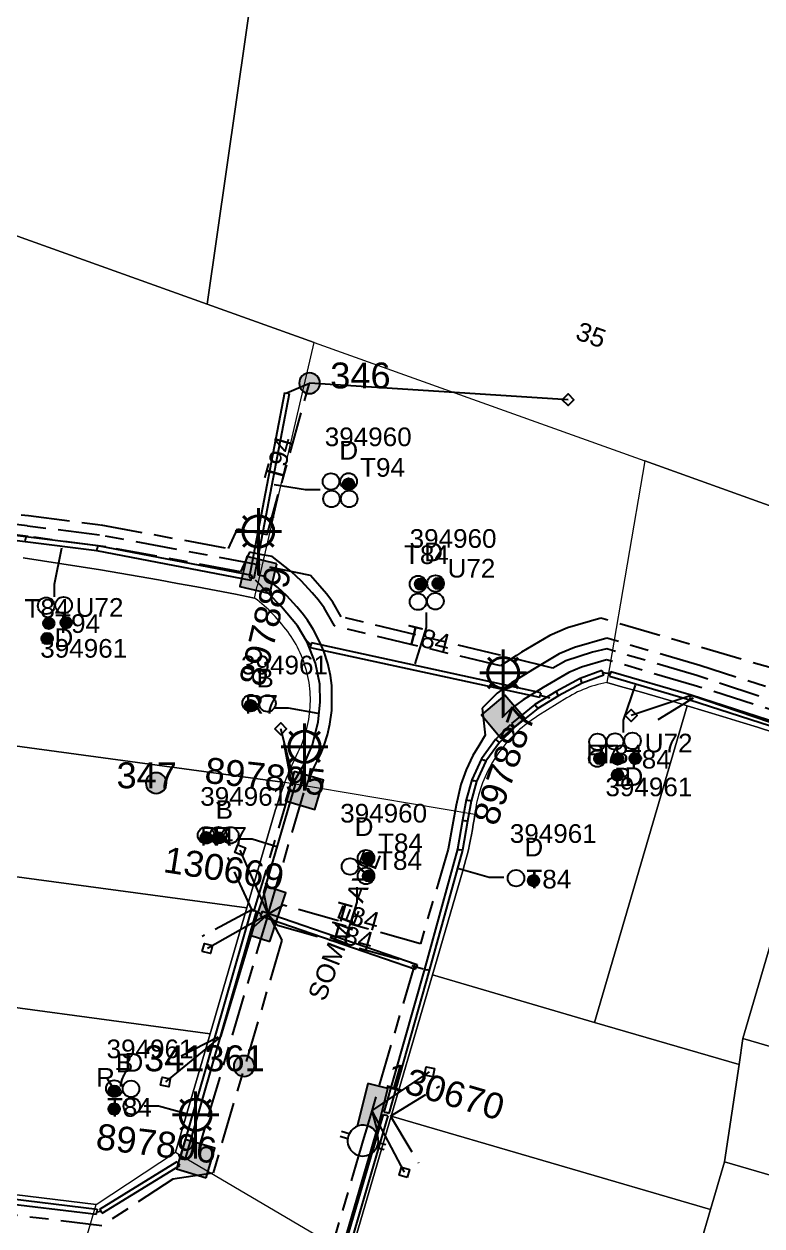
# Model space of a CAD drawing. Header units: metres. Extents: x 302050 to 303650, y 6239465 to 6240758.
# Drawn here: x 302198.3 to 302269.6, y 6240165.9 to 6240281.9 of the extents above; entities that cross this region are included whole.
import ezdxf
from ezdxf.enums import TextEntityAlignment as Align

# ---------------------------------------------------------------- set-up
doc = ezdxf.new("R2010")
doc.units = ezdxf.units.M
doc.linetypes.add('Cable Exist UG', pattern=[8.2, 4, -1.2, 1.8, -1.2])
doc.layers.get('0').update_dxf_attribs({"color": 6})
doc.layers.add('Cadastre Land Parcels_SP_EXT', color=9, linetype='Continuous', lineweight=5)
doc.layers.add('Cadastre Roads_SP_EXT', color=9, linetype='Continuous', lineweight=5)
for name, color, linetype in [('Duct_SP_EXT', 7, 'Continuous'), ('Equip_LV_EXT', 7, 'Continuous'), ('Equip_SP_SL_EXT', 7, 'Continuous'), ('Mains_HV_EXT', 7, 'Continuous'), ('Mains_LV_EXT', 7, 'Continuous'), ('Mains_LV_SL_EXT', 7, 'Continuous'), ('Notes', 7, 'Continuous'), ('Services_SP_EXT', 7, 'Continuous'), ('SupportsOH_SP_TR_HV_LV_SL_EXT', 7, 'Continuous'), ('SupportsUG_SP_LV_EXT', 7, 'Continuous'), ('SupportsUG_SP_LV_SL_EXT', 7, 'Continuous'), ('Trench_SP_EXT', 7, 'Continuous')]:
    doc.layers.add(name, color=color, linetype=linetype)
doc.styles.add('COLUMN_LABEL', font='arial.ttf')
doc.styles.add('iecARIAL', font='arial.ttf', dxfattribs={"height": 2})
doc.styles.add('POLE_LABEL', font='arial.ttf')
doc.styles.get("Standard").update_dxf_attribs({"font": 'arial.ttf'})

# ---------------------------------------------------------------- blocks, each defined once
blk = doc.blocks.new('COLUMN_EXT')
blk.add_hatch(color=256).paths.add_polyline_path([(-1.49, 1.48), (-1.49, -1.49), (1.48, -1.49), (1.48, 1.48)])
blk.add_lwpolyline([(-1.49, -1.49), (1.48, -1.49), (1.48, 1.48), (-1.49, 1.48)], close=True)
for tag, height, style, flags, p in [('ASSET_NUM', 2.5, 'COLUMN_LABEL', 8, (2, 2)), ('STRUCTURE_PLANT_NUMBER', 0.2, 'POLE_LABEL', 9, (1.81, 0.03)), ('STREET_CODE', 0.2, 'COLUMN_LABEL', 9, (1.81, -0.2))]:
    blk.add_attdef(tag, text='', height=height, dxfattribs=dict(style=style, flags=flags)).set_placement(p, align=Align.MIDDLE_LEFT)
at = {"flags": 9}
for tag, p in [('COLUMN_TYPE', (1.81, -0.4)), ('OWNED_BY', (1.81, -0.6)), ('STATE', (1.81, -0.8)), ('USAGE', (1.81, -1)), ('LEGEND', (1.81, -1.2)), ('STREETNAME', (1.81, -1.6)), ('SUBURB', (1.81, -1.8)), ('LOCATION', (1.81, -1.4)), ('NOTES', (1.81, -2))]:
    blk.add_attdef(tag, text='', height=0.2, dxfattribs=at).set_placement(p, align=Align.MIDDLE_LEFT)
at = {"flags": 1}
blk.add_attdef('Z', (1.81, -2.35), '', height=0.2, dxfattribs=at)
blk = doc.blocks.new('PILLAR_EXT')
blk.add_hatch(color=256).paths.add_polyline_path([(-2.475, 0.99), (-2.475, -0.99), (2.475, -0.99), (2.475, 0.99)])
blk.add_lwpolyline([(-2.475, -0.99), (2.475, -0.99), (2.475, 0.99), (-2.475, 0.99)], close=True)
at = {"style": 'iecARIAL', "flags": 8}
blk.add_attdef('ASSET_NUM', (1.5, 3.5), '', height=2.5, dxfattribs=at)
for tag, p, flags in [('OWNED_BY', (0, -0.2), 9), ('STATE', (0, -0.4), 9), ('SUPPORT_TYPE', (0, -0.6), 9), ('USAGE', (0, -0.8), 9), ('LEGEND', (0, -1), 9), ('LOCATION', (0, -1.2), 9), ('STREETNAME', (0, -1.8), 9), ('SUBURB', (0, -2), 1), ('NOTES', (0, -1.4), 9), ('PARENT', (0, -1.6), 9)]:
    blk.add_attdef(tag, p, '', height=0.2, dxfattribs=dict(flags=flags))
blk = doc.blocks.new('DUCT_EXT')
blk.add_circle((0, 0.8), 0.8)
at = {"flags": 1}
blk.add_attdef('Z', (0, 0), '', height=0.2, dxfattribs=at)
at = {"flags": 9}
for tag, p in [('DUCT_CODE', (0, 0)), ('XSECT_TYPE', (0, -0.2)), ('STATE', (0, -0.6)), ('FB_REFERENCE', (0, -0.4)), ('NOTES', (0, -0.8))]:
    blk.add_attdef(tag, text='', height=0.2, dxfattribs=at).set_placement(p, align=Align.MIDDLE_LEFT)
blk = doc.blocks.new('SL_LANTERN_EXT')
at = {"lineweight": 40}
for p, q in [((0, 1.97), (0, 6.47)), ((-1.46, 5.68), (-1.06, 5.28)), ((1.46, 5.68), (1.06, 5.28)), ((-2.25, 4.22), (2.25, 4.22)), ((-1.46, 2.76), (-1.06, 3.16)), ((0, 0), (0, 2.72)), ((1.46, 2.76), (1.06, 3.16))]:
    blk.add_line(p, q, dxfattribs=at)
blk.add_circle((0, 4.22), 1.5, dxfattribs=at)
at = {"style": 'iecARIAL', "flags": 9}
blk.add_attdef('ASSET_NUM', (1.5, 1.5), '', height=2.5, dxfattribs=at)
for tag, p, height, flags in [('CONSTRUCTED_VOLTAGE', (0.98, -0.65), 0.2, 9), ('CONTROL_TYPE', (0.98, -0.85), 0.2, 9), ('LANTERN_PURPOSE', (0.98, -1.05), 0.2, 9), ('LANTERN_TYPE', (0.98, -1.25), 0.2, 9), ('LNUMBER', (2.18, -3.25), 2.5, 8), ('OPERATING_VOLTAGE', (0.98, -1.65), 0.2, 9), ('ORIENTATION', (0.98, -1.85), 0.2, 9), ('OWNED_BY', (0.98, -2.05), 0.2, 9), ('STATE', (0.98, -2.25), 0.2, 9), ('NO_PHASES', (0.98, -1.45), 0.2, 9), ('USAGE', (0.98, -2.45), 0.2, 9), ('CEXIST', (0.98, -2.65), 0.2, 9), ('CNEW', (0.98, -2.85), 0.2, 9), ('CNUMBER', (0.98, -3.05), 0.2, 9), ('CREMOVE', (0.98, -3.25), 0.2, 9), ('CREPLACE', (0.98, -3.45), 0.2, 9), ('LKINGHEIGHT', (0.98, -3.65), 0.2, 9), ('LBRACKET', (0.98, -3.85), 0.2, 9), ('LBRACKETVOCAB', (0.98, -4.05), 0.2, 9), ('LCATEGORY', (0.98, -4.25), 0.2, 9), ('LCHARGE1', (0.98, -4.45), 0.2, 9), ('LCHARGE1PERCENT', (0.98, -4.65), 0.2, 9), ('LCHARGE2', (0.98, -4.85), 0.2, 9), ('LCHARGE2PERCENT', (0.98, -5.05), 0.2, 9), ('LCHARGE3', (0.98, -5.25), 0.2, 9), ('LCHARGE3PERCENT', (0.98, -5.45), 0.2, 9), ('LEXIST', (0.98, -5.65), 0.2, 9), ('LLAMP', (0.98, -5.85), 0.2, 9), ('LLAMPVOCAB', (0.98, -6.05), 0.2, 9), ('LMAST', (0.98, -6.25), 0.2, 9), ('LMASTVOCAB', (0.98, -6.45), 0.2, 9), ('LNEW', (0.98, -6.65), 0.2, 9), ('LANTNUMBER', (0.98, -6.85), 0.2, 9), ('LOUTREACH', (0.98, -7.25), 0.2, 9), ('LOUTREACHVOCAB', (0.98, -7.45), 0.2, 9), ('LRATECODE', (0.98, -7.65), 0.2, 9), ('LREMOVE', (0.98, -7.85), 0.2, 9), ('LREPLACE', (0.98, -8.05), 0.2, 9), ('LTYPE', (0.98, -8.25), 0.2, 9), ('STREETNAME', (0.98, -9.25), 0.2, 9), ('SUBURB', (0.98, -9.45), 0.2, 1), ('LTYPEVOCAB', (0.98, -8.45), 0.2, 9), ('LEGEND', (0.98, -8.65), 0.2, 9), ('LOCATION', (0.98, -8.85), 0.2, 9), ('NOTES', (0.98, -9.05), 0.2, 9)]:
    blk.add_attdef(tag, p, '', height=height, dxfattribs=dict(flags=flags))
blk = doc.blocks.new('CCP_EXT')
at = {"flags": 9}
for tag, p in [('STATE', (0, -1.8)), ('LEGEND', (0, -1.4)), ('LIFE_SUPPORT', (0, -1.6)), ('NOTES', (0, -2))]:
    blk.add_attdef(tag, text='', height=0.2, dxfattribs=at).set_placement(p, align=Align.MIDDLE_LEFT)
blk.add_wipeout([(0, 0.57), (0.57, 0), (0, -0.57), (-0.57, 0)])
blk.add_lwpolyline([(-0.57, 0), (0, 0.57), (0.57, 0), (0, -0.57), (-0.57, 0)])
at = {"flags": 1}
blk.add_attdef('Z', (0, 0), '', height=0.2, dxfattribs=at)
at = {"flags": 9}
for tag, p in [('CCP_TYPE', (0, 0)), ('CONSTRUCTED_VOLTAGE', (0, -0.2)), ('OPERATING_VOLTAGE', (0, -0.6)), ('ORIENTATION', (0, -0.8)), ('OWNED_BY', (0, -1)), ('NO_PHASES', (0, -0.4)), ('USAGE', (0, -1.2))]:
    blk.add_attdef(tag, text='', height=0.2, dxfattribs=at).set_placement(p, align=Align.MIDDLE_LEFT)
blk = doc.blocks.new('POLE_EXT')
blk.add_hatch(color=256).paths.add_polyline_path([(-1, 0, 1), (1, 0, 1)])
blk.add_lwpolyline([(-1, 0, 1), (1, 0, 1)], format="xyb", close=True)
for tag, height, flags, p in [('pNumber', 2.5, 8, (-17.84, 2.07)), ('OWNED_BY', 0.2, 9, (1.35, -0.4)), ('SPECIAL_USE', 0.2, 9, (1.35, -0.8)), ('STATE', 0.2, 9, (1.35, -1)), ('PARENT', 0.2, 9, (1.35, -0.6)), ('USAGE', 0.2, 9, (1.35, -1.2)), ('cLV', 0.2, 9, (1.35, -1.4)), ('hDepth', 0.2, 9, (1.35, -1.6)), ('hDia', 0.2, 9, (1.35, -1.8)), ('cHV', 0.2, 9, (1.35, -2)), ('LBRACKET', 0.2, 9, (1.35, -2.2)), ('LExisting', 0.2, 9, (1.35, -2.4)), ('cLinedev', 0.2, 9, (1.35, -3.4)), ('LANTNUMBER', 0.2, 9, (1.35, -2.6)), ('LOther', 0.2, 9, (1.35, -2.8)), ('LRemove', 0.2, 9, (1.35, -3)), ('LEGEND', 0.2, 9, (1.35, -3.2)), ('pExisting', 0.2, 9, (1.35, -3.8)), ('pFooting', 0.2, 9, (1.35, -4.4)), ('pNew', 0.2, 9, (1.35, -4.6)), ('LOCATION', 0.2, 9, (1.35, -3.6)), ('PFNUMBER', 0.2, 9, (1.35, -4)), ('NEWPFNUMBER', 0.2, 9, (1.35, -4.2)), ('pRelocate', 0.2, 9, (1.35, -5)), ('pRemove', 0.2, 9, (1.35, -5.2)), ('pReplace', 0.2, 9, (1.35, -5.4)), ('pStay', 0.2, 9, (1.35, -5.6)), ('pType', 0.2, 9, (1.35, -5.8)), ('cspan', 0.2, 9, (1.35, -6)), ('STREETNAME', 0.2, 9, (1.35, -6.2)), ('SUBURB', 0.2, 9, (1.35, -6.4)), ('OPERATED_BY', 0.2, 9, (1.36, -7.01)), ('NOTES', 0.2, 9, (1.35, -6.6)), ('MAINTAINED_BY', 0.2, 9, (1.36, -6.81))]:
    blk.add_attdef(tag, text='', height=height, dxfattribs=dict(flags=flags)).set_placement(p, align=Align.MIDDLE_LEFT)
at = {"style": 'POLE_LABEL'}
for tag, height, flags, p in [('ASSET_NUM', 2.5, 8, (2, 2)), ('STRUCTURE_PLANT_NUMBER', 0.2, 9, (1.35, 0.03)), ('STREET_CODE', 0.2, 9, (1.35, -0.2))]:
    blk.add_attdef(tag, text='', height=height, dxfattribs=dict(at, flags=flags)).set_placement(p, align=Align.MIDDLE_LEFT)
at = {"flags": 1}
blk.add_attdef('Z', (1.35, -7.33), '', height=0.2, dxfattribs=at)
blk = doc.blocks.new('LV_UG_LINKS_OPEN_EXT')
for p, q in [((-0.25, 1.47), (-0.25, 2.22)), ((0.25, 1.47), (0.25, 2.22)), ((-0.25, -1.47), (-0.25, -2.22)), ((0.25, -1.47), (0.25, -2.22))]:
    blk.add_line(p, q)
at = {"flags": 9}
for tag, p in [('ACTUAL_STATUS', (0, 0)), ('CONSTRUCTED_VOLTAGE', (0, -0.2)), ('OPERATING_VOLTAGE', (0, -0.6)), ('ORIENTATION', (0, -0.8)), ('STATE', (0, -1)), ('SWITCH_TYPE', (0, -1.2)), ('NO_PHASES', (0, -0.4)), ('USAGE', (0, -1.4)), ('NOTES', (0, -1.6))]:
    blk.add_attdef(tag, text='', height=0.2, dxfattribs=at).set_placement(p, align=Align.MIDDLE_LEFT)
at = {"flags": 1}
blk.add_attdef('Z', (0, 0), '', height=0.2, dxfattribs=at)
blk.add_wipeout([(-0.25, 1.47), (-0.43, 1.43), (-0.61, 1.36), (-0.77, 1.28), (-0.93, 1.17), (-1.07, 1.05), (-1.19, 0.9), (-1.29, 0.75), (-1.38, 0.58), (-1.44, 0.4), (-1.48, 0.22), (-1.49, 0.03), (-1.49, -0.16), (-1.45, -0.34), (-1.4, -0.52), (-1.32, -0.69), (-1.23, -0.85), (-1.11, -1), (-0.98, -1.13), (-0.83, -1.24), (-0.66, -1.34), (-0.49, -1.41), (-0.31, -1.46), (-0.13, -1.49), (0.06, -1.49), (0.25, -1.47), (0.43, -1.43), (0.61, -1.36), (0.77, -1.28), (0.93, -1.17), (1.07, -1.05), (1.19, -0.9), (1.29, -0.75), (1.38, -0.58), (1.44, -0.4), (1.48, -0.22), (1.49, -0.03), (1.49, 0.16), (1.45, 0.34), (1.4, 0.52), (1.32, 0.69), (1.23, 0.85), (1.11, 1), (0.98, 1.13), (0.83, 1.24), (0.66, 1.34), (0.49, 1.41), (0.31, 1.46), (0.13, 1.49), (-0.06, 1.49)])
blk.add_lwpolyline([(0, -1.49, 1), (0, 1.49, 1)], format="xyb", close=True)
blk = doc.blocks.new('CABLE_LARGE_EXT')
h = blk.add_hatch(color=256)
edge = h.paths.add_edge_path()
edge.add_arc((0, 0.55), 0.55, 0, 360)
blk.add_circle((0, 0.55), 0.55)
at = {"flags": 1}
blk.add_attdef('Z', (0, 0), '', height=0.2, dxfattribs=at)
at = {"flags": 9}
for tag, p in [('COND_CODE', (0, 0)), ('STATE', (0, -0.4)), ('XSECT_SIZE', (0, -0.6)), ('FB_REFERENCE', (0, -0.2)), ('NOTES', (0, -0.8))]:
    blk.add_attdef(tag, text='', height=0.2, dxfattribs=at).set_placement(p, align=Align.MIDDLE_LEFT)

msp = doc.modelspace()

# ---------------------------------------------------------------- linework, layer by layer
at = {"layer": 'Cadastre Land Parcels_SP_EXT', "linetype": 'Continuous'}
for points in [[(302256.3, 6240535.4), (302246.83, 6240537.74), (302185.28, 6240552.97), (302146.07, 6240279.93), (302216.01, 6240254.87), (302256.3, 6240535.4)], [(302325.09, 6240518.38), (302311.63, 6240521.71), (302256.3, 6240535.4), (302216.01, 6240254.87), (302226.33, 6240251.18), (302258.25, 6240239.74), (302283.77, 6240230.6), (302325.09, 6240518.38)], [(302262.35, 6240216.12), (302260.8, 6240216.58), (302259.25, 6240217.04), (302257.7, 6240217.49), (302256.14, 6240217.93), (302254.59, 6240218.37), (302254.3, 6240218.31), (302254.01, 6240218.25), (302253.72, 6240218.17), (302253.43, 6240218.09), (302253.15, 6240218), (302252.86, 6240217.9), (302252.59, 6240217.8), (302252.31, 6240217.69), (302252.04, 6240217.57), (302251.77, 6240217.45), (302251.5, 6240217.31), (302251.24, 6240217.17), (302250.98, 6240217.02), (302250.72, 6240216.87), (302247.93, 6240215.14), (302247.66, 6240214.97), (302247.4, 6240214.79), (302247.14, 6240214.61), (302246.89, 6240214.42), (302246.64, 6240214.23), (302246.4, 6240214.03), (302246.16, 6240213.82), (302245.92, 6240213.61), (302245.69, 6240213.39), (302245.47, 6240213.17), (302245.25, 6240212.94), (302245.04, 6240212.71), (302244.83, 6240212.47), (302244.63, 6240212.23), (302244.44, 6240211.98), (302244.25, 6240211.73), (302244.06, 6240211.47), (302243.89, 6240211.21), (302243.72, 6240210.94), (302243.55, 6240210.67), (302243.4, 6240210.4), (302243.25, 6240210.12), (302243.1, 6240209.84), (302242.96, 6240209.56), (302242.84, 6240209.27), (302242.71, 6240208.98), (302242.6, 6240208.69), (302242.49, 6240208.39), (302242.38, 6240208.09), (302242.29, 6240207.79), (302242.2, 6240207.49), (302242.12, 6240207.19), (302242.05, 6240206.88), (302241.98, 6240206.57), (302241.93, 6240206.26), (302241.88, 6240205.95), (302241.83, 6240205.63), (302241.77, 6240205.14), (302241.7, 6240204.66), (302241.62, 6240204.17), (302241.53, 6240203.68), (302241.44, 6240203.2), (302241.34, 6240202.72), (302241.23, 6240202.23), (302241.11, 6240201.75), (302240.99, 6240201.27), (302240.86, 6240200.8), (302240.73, 6240200.32), (302237.75, 6240190.15), (302253.4, 6240185.57), (302262.35, 6240216.12)], [(302267.72, 6240184.02), (302275.87, 6240211.85), (302274.18, 6240212.41), (302272.5, 6240212.96), (302270.81, 6240213.5), (302269.12, 6240214.04), (302267.43, 6240214.57), (302265.74, 6240215.09), (302264.04, 6240215.61), (302262.35, 6240216.12), (302253.4, 6240185.57), (302267.35, 6240181.49), (302267.72, 6240184.02)], [(302222.62, 6240206.1), (302222.76, 6240206.54), (302222.89, 6240206.98), (302223.04, 6240207.42), (302223.19, 6240207.86), (302223.35, 6240208.3), (302223.51, 6240208.73), (302193.61, 6240212.77), (302190.42, 6240200.58), (302219.85, 6240196.61), (302222.62, 6240206.1)], [(302290.73, 6240206.65), (302285.81, 6240208.5), (302284.09, 6240208.9), (302282.45, 6240209.51), (302280.81, 6240210.1), (302279.16, 6240210.69), (302277.52, 6240211.27), (302275.87, 6240211.85), (302267.72, 6240184.02), (302282.81, 6240179.6), (302290.73, 6240206.65)], [(302219.85, 6240196.61), (302190.42, 6240200.58), (302187.22, 6240188.4), (302216.29, 6240184.47), (302219.85, 6240196.61)], [(302265.95, 6240172.12), (302267.35, 6240181.49), (302253.4, 6240185.57), (302237.75, 6240190.15), (302233.76, 6240176.53), (302264.6, 6240167.5), (302265.95, 6240172.12)], [(302212.95, 6240173.05), (302216.29, 6240184.47), (302187.22, 6240188.4), (302182.59, 6240170.75), (302205.31, 6240168.01), (302212.95, 6240173.05)], [(302300.82, 6240174.33), (302282.81, 6240179.6), (302267.72, 6240184.02), (302267.35, 6240181.49), (302265.95, 6240172.12), (302297.47, 6240162.9), (302300.82, 6240174.33)], [(302262.61, 6240160.7), (302264.6, 6240167.5), (302233.76, 6240176.53), (302229.83, 6240163.09), (302260.67, 6240154.06), (302262.61, 6240160.7)], [(302297.47, 6240162.9), (302265.95, 6240172.12), (302264.6, 6240167.5), (302262.61, 6240160.7), (302294.13, 6240151.47), (302297.47, 6240162.9)]]:
    msp.add_lwpolyline(points, close=True, dxfattribs=at)
msp.add_lwpolyline([(302193.61, 6240212.77), (302223.51, 6240208.73), (302223.68, 6240209.16), (302223.68, 6240209.16), (302223.85, 6240209.58), (302224.03, 6240210), (302224.21, 6240210.42), (302224.4, 6240210.84), (302224.6, 6240211.25), (302224.8, 6240211.67), (302224.93, 6240211.93), (302225.05, 6240212.21), (302225.17, 6240212.48), (302225.27, 6240212.76), (302225.37, 6240213.05), (302225.47, 6240213.33), (302225.55, 6240213.62), (302225.63, 6240213.91), (302225.7, 6240214.2), (302225.76, 6240214.49), (302225.81, 6240214.78), (302225.86, 6240215.08), (302225.9, 6240215.38), (302225.93, 6240215.67), (302225.95, 6240215.97), (302225.96, 6240216.27), (302225.97, 6240216.57), (302225.97, 6240216.87), (302225.96, 6240217.17), (302225.94, 6240217.47), (302225.91, 6240217.76), (302225.88, 6240218.06), (302225.84, 6240218.36), (302225.79, 6240218.65), (302225.73, 6240218.95), (302225.66, 6240219.24), (302225.59, 6240219.53), (302225.51, 6240219.82), (302225.42, 6240220.1), (302225.33, 6240220.39), (302225.22, 6240220.67), (302225.11, 6240220.94), (302224.99, 6240221.22), (302224.87, 6240221.49), (302224.73, 6240221.76), (302224.59, 6240222.02), (302224.45, 6240222.28), (302224.29, 6240222.54), (302224.13, 6240222.79), (302223.96, 6240223.04), (302223.79, 6240223.28), (302223.61, 6240223.52), (302223.42, 6240223.75), (302223.23, 6240223.98), (302223.03, 6240224.21), (302222.9, 6240224.36), (302222.77, 6240224.5), (302222.57, 6240224.72), (302222.37, 6240224.94), (302222.16, 6240225.16), (302221.95, 6240225.37), (302221.74, 6240225.57), (302221.51, 6240225.77), (302221.29, 6240225.96), (302221.06, 6240226.15), (302220.83, 6240226.33), (302220.59, 6240226.51), (302218.73, 6240226.88), (302216.88, 6240227.24), (302215.02, 6240227.59), (302213.16, 6240227.93), (302211.3, 6240228.27), (302209.44, 6240228.59), (302207.57, 6240228.92), (302205.71, 6240229.23), (302203.84, 6240229.53), (302201.98, 6240229.83), (302200.11, 6240230.12), (302198.24, 6240230.4)], dxfattribs=at)
at = {"layer": 'Cadastre Roads_SP_EXT', "linetype": 'Continuous'}
msp.add_lwpolyline([(302198.24, 6240230.4), (302200.11, 6240230.12), (302201.98, 6240229.83), (302203.84, 6240229.53), (302205.71, 6240229.23), (302207.57, 6240228.92), (302209.44, 6240228.59), (302211.3, 6240228.27), (302213.16, 6240227.93), (302215.02, 6240227.59), (302216.88, 6240227.24), (302218.73, 6240226.88), (302220.59, 6240226.51), (302220.85, 6240227.65), (302220.89, 6240227.8), (302226.33, 6240251.18), (302226.33, 6240251.18), (302216.01, 6240254.87), (302146.07, 6240279.93)], dxfattribs=at)
msp.add_lwpolyline([(302205.31, 6240168.01), (302182.59, 6240170.75), (302172.22, 6240172), (302162.01, 6240173.23), (302150.98, 6240174.53), (302140.95, 6240175.72), (302130.92, 6240176.91), (302120.9, 6240178.1), (302110.95, 6240179.31), (302100.96, 6240180.52), (302085.09, 6240182.44), (302072.63, 6240183.96), (302062.16, 6240185.22), (302059.86, 6240170.18), (302085.68, 6240167.07), (302103.83, 6240164.86), (302115.76, 6240163.41), (302127.68, 6240161.99), (302139.6, 6240160.58), (302158.12, 6240158.39), (302175.71, 6240156.27), (302200.98, 6240153.22), (302205.31, 6240168.01)], close=True, dxfattribs=at)
at = {"layer": 'Duct_SP_EXT'}
for p, q in [((302223.46, 6240246.32), (302220.06, 6240228.5)), ((302223.93, 6240246.23), (302220.53, 6240228.41)), ((302223.46, 6240246.32), (302223.69, 6240246.28)), ((302223.93, 6240246.23), (302223.69, 6240246.28)), ((302198.44, 6240231.95), (302188.1, 6240233.25)), ((302198.5, 6240232.42), (302188.16, 6240233.73)), ((302198.44, 6240231.95), (302198.47, 6240232.18)), ((302205.37, 6240231.07), (302198.44, 6240231.95)), ((302198.5, 6240232.42), (302198.47, 6240232.18)), ((302205.45, 6240231.54), (302198.5, 6240232.42)), ((302205.37, 6240231.07), (302205.41, 6240231.31)), ((302220.25, 6240228.22), (302205.37, 6240231.07)), ((302205.45, 6240231.54), (302205.41, 6240231.31)), ((302220.34, 6240228.69), (302205.45, 6240231.54)), ((302220.06, 6240228.5), (302220.3, 6240228.46)), ((302220.25, 6240228.22), (302220.3, 6240228.46)), ((302220.34, 6240228.69), (302220.3, 6240228.46)), ((302220.53, 6240228.41), (302220.3, 6240228.46)), ((302225.97, 6240221.72), (302226.02, 6240221.95)), ((302248.11, 6240216.91), (302225.97, 6240221.72)), ((302226.07, 6240222.19), (302226.02, 6240221.95)), ((302248.21, 6240217.38), (302226.07, 6240222.19)), ((302254.11, 6240219.52), (302252.02, 6240218.74)), ((302254.28, 6240219.07), (302252.21, 6240218.3)), ((302254.11, 6240219.52), (302254.2, 6240219.29)), ((302254.28, 6240219.07), (302254.2, 6240219.29)), ((302254.83, 6240218.96), (302254.9, 6240219.19)), ((302254.96, 6240219.42), (302254.9, 6240219.19)), ((302254.96, 6240219.42), (302262.74, 6240217.16)), ((302252.02, 6240218.74), (302249.68, 6240217.51)), ((302252.21, 6240218.3), (302249.92, 6240217.09)), ((302252.02, 6240218.74), (302252.12, 6240218.52)), ((302252.21, 6240218.3), (302252.12, 6240218.52)), ((302254.83, 6240218.96), (302262.6, 6240216.7)), ((302249.68, 6240217.51), (302247.63, 6240216.24)), ((302249.92, 6240217.09), (302247.91, 6240215.85)), ((302248.11, 6240216.91), (302248.16, 6240217.14)), ((302248.21, 6240217.38), (302248.16, 6240217.14)), ((302249.68, 6240217.51), (302249.8, 6240217.3)), ((302249.92, 6240217.09), (302249.8, 6240217.3)), ((302262.6, 6240216.7), (302262.67, 6240216.93)), ((302262.6, 6240216.7), (302262.67, 6240216.93)), ((302262.6, 6240216.7), (302262.6, 6240216.7)), ((302262.6, 6240216.7), (302276.34, 6240212.26)), ((302262.74, 6240217.16), (302262.67, 6240216.93)), ((302262.74, 6240217.16), (302262.67, 6240216.93)), ((302262.74, 6240217.16), (302262.74, 6240217.16)), ((302262.74, 6240217.16), (302276.49, 6240212.72)), ((302247.63, 6240216.24), (302245.37, 6240214.42)), ((302247.91, 6240215.85), (302245.67, 6240214.05)), ((302247.63, 6240216.24), (302247.77, 6240216.05)), ((302247.91, 6240215.85), (302247.77, 6240216.05)), ((302245.37, 6240214.42), (302245.52, 6240214.24)), ((302245.26, 6240214.28), (302243.85, 6240212.88)), ((302245.6, 6240213.94), (302244.22, 6240212.57)), ((302245.26, 6240214.28), (302245.43, 6240214.11)), ((302245.6, 6240213.94), (302245.43, 6240214.11)), ((302245.67, 6240214.05), (302245.52, 6240214.24)), ((302243.85, 6240212.88), (302242.49, 6240211)), ((302244.22, 6240212.57), (302242.91, 6240210.76)), ((302243.85, 6240212.88), (302244.04, 6240212.73)), ((302244.22, 6240212.57), (302244.04, 6240212.73)), ((302242.49, 6240211), (302241.56, 6240208.96)), ((302242.49, 6240211), (302242.7, 6240210.88)), ((302242.91, 6240210.76), (302242.02, 6240208.8)), ((302242.91, 6240210.76), (302242.7, 6240210.88)), ((302241.56, 6240208.96), (302241.02, 6240207.03)), ((302242.02, 6240208.8), (302241.49, 6240206.92)), ((302241.56, 6240208.96), (302241.79, 6240208.88)), ((302242.02, 6240208.8), (302241.79, 6240208.88)), ((302241.02, 6240207.03), (302240.67, 6240205.08)), ((302241.02, 6240207.03), (302241.26, 6240206.98)), ((302241.49, 6240206.92), (302241.14, 6240204.99)), ((302241.49, 6240206.92), (302241.26, 6240206.98)), ((302240.67, 6240205.08), (302240.18, 6240202.28)), ((302241.14, 6240204.99), (302240.65, 6240202.18)), ((302240.67, 6240205.08), (302240.9, 6240205.03)), ((302241.14, 6240204.99), (302240.9, 6240205.03)), ((302240.18, 6240202.28), (302236.99, 6240190.71)), ((302240.65, 6240202.18), (302237.45, 6240190.58)), ((302240.18, 6240202.28), (302240.41, 6240202.23)), ((302240.65, 6240202.18), (302240.41, 6240202.23)), ((302220.3, 6240196.39), (302220.53, 6240196.33)), ((302220.76, 6240196.26), (302220.53, 6240196.33)), ((302221.17, 6240195.85), (302221.25, 6240196.08)), ((302221.17, 6240195.85), (302236.13, 6240190.7)), ((302221.33, 6240196.31), (302221.25, 6240196.08)), ((302221.33, 6240196.31), (302236.29, 6240191.15)), ((302236.13, 6240190.7), (302236.21, 6240190.92)), ((302236.29, 6240191.15), (302236.21, 6240190.92)), ((302236.99, 6240190.71), (302237.22, 6240190.65)), ((302237.45, 6240190.58), (302237.22, 6240190.65)), ((302233.07, 6240176.92), (302233.3, 6240176.86)), ((302205.64, 6240167.56), (302213.1, 6240172.16)), ((302205.89, 6240167.15), (302213.36, 6240171.75)), ((302213.1, 6240172.16), (302213.23, 6240171.95)), ((302213.36, 6240171.75), (302213.23, 6240171.95)), ((302213.42, 6240172.43), (302213.65, 6240172.36)), ((302213.88, 6240172.3), (302213.65, 6240172.36)), ((302182.81, 6240169.8), (302205.34, 6240167.05)), ((302182.86, 6240170.28), (302205.4, 6240167.53)), ((302205.34, 6240167.05), (302205.37, 6240167.29)), ((302205.4, 6240167.53), (302205.37, 6240167.29)), ((302205.64, 6240167.56), (302205.77, 6240167.36)), ((302205.89, 6240167.15), (302205.77, 6240167.36))]:
    msp.add_line(p, q, dxfattribs=at)
for points in [[(302226.91, 6240236.97), (302225.49, 6240236.97), (302222.48, 6240237.43)], [(302201.28, 6240226.64), (302201.28, 6240227.84), (302202, 6240231.35)], [(302237.16, 6240225.11), (302237.15, 6240223.68), (302236.07, 6240220.18)], [(302256.19, 6240213.55), (302256.19, 6240214.74), (302257.36, 6240218.11)], [(302222.55, 6240215.91), (302223.83, 6240215.91), (302226.68, 6240215.39)], [(302219.07, 6240203.27), (302220.35, 6240203.27), (302222.84, 6240202.51)], [(302219.07, 6240203.27), (302220.35, 6240203.27), (302222.84, 6240202.51)], [(302244.65, 6240199.54), (302243.22, 6240199.54), (302240.3, 6240200.4)], [(302230.45, 6240198.6), (302230.46, 6240197.18), (302229.36, 6240193.68)], [(302209.92, 6240177.51), (302211.32, 6240177.51), (302214.58, 6240176.62)]]:
    msp.add_lwpolyline(points, dxfattribs=at)
at = {"layer": 'Mains_LV_EXT', "linetype": 'Cable Exist UG'}
for points in [[(302188.02, 6240233.8), (302189.91, 6240235.58), (302189.91, 6240235.58), (302198.76, 6240234.47), (302205.76, 6240233.58), (302218.06, 6240231.3), (302218.93, 6240233.18), (302221.8, 6240232.64), (302225.89, 6240247.24)], [(302221.89, 6240196.02), (302222.8, 6240194.95), (302222.8, 6240194.95), (302236.05, 6240191.23), (302231.89, 6240177.04)]]:
    msp.add_lwpolyline(points, dxfattribs=at)
at = {"layer": 'Mains_LV_SL_EXT', "linetype": 'Cable Exist UG'}
msp.add_lwpolyline([(302221.89, 6240196.02), (302225.41, 6240207.94)], dxfattribs=at)
at = {"layer": 'Trench_SP_EXT', "linetype": 'Cable Exist UG'}
for points in [[(302223.7, 6240246.33), (302225.89, 6240247.24)], [(302226.08, 6240221.91), (302225.45, 6240222.61)], [(302254.9, 6240219.19), (302254.2, 6240219.29)], [(302248.16, 6240217.14), (302249.1, 6240216.88)], [(302262.92, 6240216.85), (302258.68, 6240214.24)], [(302221.14, 6240196.08), (302220.33, 6240196.46)], [(302235.76, 6240191.07), (302236.87, 6240190.73)], [(302217.06, 6240184.14), (302211.96, 6240181.49)], [(302233.71, 6240176.52), (302238.42, 6240179.42)], [(302205.37, 6240167.29), (302205.77, 6240167.36)]]:
    msp.add_lwpolyline(points, dxfattribs=at)

# ---------------------------------------------------------------- block references
at = {"layer": 'Duct_SP_EXT'}
for name, p in [('DUCT_EXT', (302227.96, 6240236.96)), ('DUCT_EXT', (302229.66, 6240236.97)), ('CABLE_LARGE_EXT', (302229.66, 6240236.97)), ('DUCT_EXT', (302228.01, 6240235.28)), ('DUCT_EXT', (302229.72, 6240235.28)), ('DUCT_EXT', (302220.21, 6240215.58)), ('DUCT_EXT', (302221.83, 6240215.55)), ('CABLE_LARGE_EXT', (302220.21, 6240215.58)), ('DUCT_EXT', (302215.91, 6240202.82)), ('DUCT_EXT', (302217.09, 6240202.83)), ('DUCT_EXT', (302218.25, 6240202.82)), ('CABLE_LARGE_EXT', (302215.91, 6240202.84)), ('CABLE_LARGE_EXT', (302217.09, 6240202.83)), ('DUCT_EXT', (302245.82, 6240198.68)), ('CABLE_LARGE_EXT', (302247.52, 6240198.69)), ('DUCT_EXT', (302207.05, 6240178.38)), ('DUCT_EXT', (302208.66, 6240178.35)), ('CABLE_LARGE_EXT', (302207.05, 6240178.38)), ('CABLE_LARGE_EXT', (302207.04, 6240176.66)), ('DUCT_EXT', (302208.74, 6240176.69))]:
    msp.add_blockref(name, p, dxfattribs=at)
for name, p, rotation in [('DUCT_EXT', (302237.16, 6240227.86), 89.92000011622959), ('CABLE_LARGE_EXT', (302237.16, 6240227.86), 89.92000011622959), ('DUCT_EXT', (302238.85, 6240227.92), 89.92000011622959), ('CABLE_LARGE_EXT', (302238.85, 6240227.92), 89.92000011622959), ('DUCT_EXT', (302201.27, 6240225.77), 89.92000011622959), ('DUCT_EXT', (302202.95, 6240225.83), 89.92000011622959), ('DUCT_EXT', (302237.17, 6240226.16), 89.92000011622959), ('DUCT_EXT', (302238.84, 6240226.2), 89.92000011622959), ('CABLE_LARGE_EXT', (302201.27, 6240224.07), 89.92000011622959), ('CABLE_LARGE_EXT', (302202.96, 6240224.13), 89.92000011622959), ('CABLE_LARGE_EXT', (302201.12, 6240222.61), 89.92000011622959), ('DUCT_EXT', (302254.49, 6240212.64), 90.10283682453147), ('DUCT_EXT', (302256.18, 6240212.67), 89.92000011622959), ('DUCT_EXT', (302257.86, 6240212.73), 89.92000011622959), ('DUCT_EXT', (302254.46, 6240211.02), 90.10283682453147), ('CABLE_LARGE_EXT', (302254.46, 6240211.02), 90.10283682453147), ('CABLE_LARGE_EXT', (302256.18, 6240210.98), 89.92000011622959), ('CABLE_LARGE_EXT', (302257.87, 6240211.04), 89.92000011622959), ('CABLE_LARGE_EXT', (302256.16, 6240209.44), 89.92000011622959), ('DUCT_EXT', (302232.14, 6240201.41), 89.92000011622959), ('CABLE_LARGE_EXT', (302232.14, 6240201.41), 89.92000011622959), ('DUCT_EXT', (302230.6, 6240200.61), 89.92000011622959), ('DUCT_EXT', (302232.14, 6240199.7), 89.92000011622959), ('CABLE_LARGE_EXT', (302232.14, 6240199.7), 89.92000011622959)]:
    msp.add_blockref(name, p, dxfattribs=dict(at, rotation=rotation))
at = {"layer": 'Equip_SP_SL_EXT'}
for p in [(302220.95, 6240228.72), (302244.58, 6240215.07), (302225.41, 6240207.94), (302214.9, 6240172.43)]:
    msp.add_blockref('SL_LANTERN_EXT', p, dxfattribs=at)
at = {"layer": 'SupportsOH_SP_TR_HV_LV_SL_EXT'}
ref = msp.add_blockref('POLE_EXT', (302225.89, 6240247.24), dxfattribs=at)
ref.add_attrib('ASSET_NUM', '346', dxfattribs={"layer": '0', "height": 2.5, "style": 'POLE_LABEL'}).set_placement((302227.89, 6240247.99), align=Align.MIDDLE_LEFT)
ref = msp.add_blockref('POLE_EXT', (302211.09, 6240208.66), dxfattribs=at)
ref.add_attrib('ASSET_NUM', '347', dxfattribs={"layer": '0', "height": 2.5, "style": 'POLE_LABEL'}).set_placement((302213.09, 6240209.41), align=Align.MIDDLE_RIGHT)
at = {"layer": 'SupportsUG_SP_LV_EXT'}
ref = msp.add_blockref('PILLAR_EXT', (302221.89, 6240196.02), dxfattribs=dict(at, rotation=71.5693828643169))
ref.add_attrib('ASSET_NUM', '130669', dxfattribs={"layer": '0', "height": 2.5, "rotation": 351.1142, "style": 'iecARIAL'}).set_placement((302223.39, 6240199.52), align=Align.MIDDLE_RIGHT)
ref = msp.add_blockref('PILLAR_EXT', (302231.89, 6240177.04), dxfattribs=dict(at, rotation=255.9408305241428))
ref.add_attrib('ASSET_NUM', '130670', dxfattribs={"layer": '0', "height": 2.5, "rotation": 343.758, "style": 'iecARIAL'}).set_placement((302233.39, 6240180.54), align=Align.MIDDLE_LEFT)
at = {"layer": 'SupportsUG_SP_LV_SL_EXT'}
ref = msp.add_blockref('COLUMN_EXT', (302220.95, 6240228.72), dxfattribs=dict(at, rotation=166.7165269869275))
ref.add_attrib('ASSET_NUM', '897889', dxfattribs={"layer": '0', "height": 2.5, "rotation": 76.7165, "style": 'COLUMN_LABEL'}).set_placement((302222.95, 6240229.47), align=Align.MIDDLE_RIGHT)
ref = msp.add_blockref('COLUMN_EXT', (302244.58, 6240215.07), dxfattribs=dict(at, rotation=40.16534042909381))
ref.add_attrib('ASSET_NUM', '897887', dxfattribs={"layer": '0', "height": 2.5, "rotation": 70.9019, "style": 'COLUMN_LABEL'}).set_placement((302246.58, 6240215.82), align=Align.MIDDLE_RIGHT)
ref = msp.add_blockref('COLUMN_EXT', (302225.41, 6240207.94), dxfattribs=dict(at, rotation=253.5648463625031))
ref.add_attrib('ASSET_NUM', '897895', dxfattribs={"layer": '0', "height": 2.5, "rotation": 353.8836, "style": 'COLUMN_LABEL'}).set_placement((302227.41, 6240208.69), align=Align.MIDDLE_RIGHT)
ref = msp.add_blockref('COLUMN_EXT', (302214.9, 6240172.43), dxfattribs=dict(at, rotation=73.50726886687671))
ref.add_attrib('ASSET_NUM', '897896', dxfattribs={"layer": '0', "height": 2.5, "rotation": 353.0184, "style": 'COLUMN_LABEL'}).set_placement((302216.9, 6240173.18), align=Align.MIDDLE_RIGHT)

# ---------------------------------------------------------------- texts
at = {"layer": 'Cadastre Land Parcels_SP_EXT'}
msp.add_text('35', height=1.8, rotation=340.4165, dxfattribs=at).set_placement((302251.45, 6240251.53))
at = {"layer": 'Duct_SP_EXT'}
for s, p in [('394960', (302227.36, 6240241.17)), ('D', (302228.77, 6240239.87)), ('T94', (302230.77, 6240238.22)), ('394960', (302235.55, 6240231.36)), ('D', (302236.96, 6240230.06)), ('T84', (302235.01, 6240229.8)), ('U72', (302239.21, 6240228.49)), ('T84', (302198.38, 6240224.61)), ('U72', (302203.32, 6240224.71)), ('T94', (302201.34, 6240223.15)), ('394961', (302199.9, 6240220.76)), ('D', (302201.27, 6240221.79)), ('394961', (302219.28, 6240219.15)), ('B', (302220.77, 6240217.9)), ('R7', (302219.64, 6240215.37)), ('U72', (302258.24, 6240211.62)), ('R7', (302252.58, 6240210.58)), ('T84', (302253.75, 6240210.55)), ('T84', (302256.42, 6240210.06)), ('B', (302255.3, 6240208.34)), ('D', (302256.29, 6240208.39)), ('394961', (302254.45, 6240207.39)), ('394961', (302215.34, 6240206.47)), ('B', (302216.83, 6240205.21)), ('394960', (302228.85, 6240204.85)), ('D', (302230.25, 6240203.55)), ('394961', (302245.22, 6240202.89)), ('T84', (302232.5, 6240201.99)), ('D', (302246.63, 6240201.58)), ('T84', (302232.41, 6240200.28)), ('T84', (302246.82, 6240198.49)), ('394961', (302206.3, 6240182.11)), ('B', (302207.2, 6240180.76)), ('D', (302208.03, 6240180.81)), ('R7', (302205.29, 6240179.36)), ('T84', (302206.34, 6240176.46))]:
    msp.add_text(s, height=1.8, dxfattribs=at).set_placement(p)
at = {"layer": 'Mains_LV_EXT'}
for s, rotation, p in [('T94', 74.357, (302223.19, 6240237.61)), ('T84', 346.2812, (302234.98, 6240222.22)), ('T84', 344.3427, (302228.15, 6240195.52)), ('T84', 344.3427, (302227.56, 6240193.61))]:
    msp.add_text(s, height=1.8, rotation=rotation, dxfattribs=at).set_placement(p)
at = {"layer": 'Notes'}
msp.add_text('SOMME AVE', height=1.8, rotation=68.9625, dxfattribs=at).set_placement((302227.36, 6240187.5))

# ---------------------------------------------------------------- next in the draw order: block references
at = {"layer": 'Services_SP_EXT'}
for p in [(302250.84, 6240245.65), (302256.93, 6240215.18), (302223.11, 6240213.89)]:
    msp.add_blockref('CCP_EXT', p, dxfattribs=at)
for p, rotation in [((302219.2, 6240202.19), 293.5693828765676), ((302216.04, 6240192.7), 29.56938285756438), ((302237.47, 6240180.8), 213.9408303004766), ((302211.98, 6240179.82), 33.58939271617271), ((302235.04, 6240171.1), 117.9408305215585)]:
    msp.add_blockref('CCP_EXT', p, dxfattribs=dict(at, rotation=rotation))

# ---------------------------------------------------------------- next in the draw order: linework, layer by layer
at = {"layer": 'Cadastre Roads_SP_EXT', "linetype": 'Continuous'}
msp.add_lwpolyline([(302283.77, 6240230.6), (302258.25, 6240239.74), (302254.83, 6240219.8), (302254.59, 6240218.37), (302256.14, 6240217.93), (302257.7, 6240217.49), (302259.25, 6240217.04), (302260.8, 6240216.58), (302262.35, 6240216.12), (302264.04, 6240215.61), (302265.74, 6240215.09), (302267.43, 6240214.57), (302269.12, 6240214.04), (302270.81, 6240213.5)], dxfattribs=at)
msp.add_lwpolyline([(302233.76, 6240176.53), (302237.75, 6240190.15), (302240.73, 6240200.32), (302240.86, 6240200.8), (302240.99, 6240201.27), (302241.11, 6240201.75), (302241.23, 6240202.23), (302241.34, 6240202.72), (302241.44, 6240203.2), (302241.53, 6240203.68), (302241.62, 6240204.17), (302241.7, 6240204.66), (302241.77, 6240205.14), (302241.83, 6240205.63), (302223.51, 6240208.73), (302223.35, 6240208.3), (302223.19, 6240207.86), (302223.04, 6240207.42), (302222.89, 6240206.98), (302222.76, 6240206.54), (302222.62, 6240206.1), (302219.85, 6240196.61), (302216.29, 6240184.47), (302212.95, 6240173.05), (302229.83, 6240163.09), (302233.76, 6240176.53)], close=True, dxfattribs=at)
at = {"layer": 'Duct_SP_EXT'}
for p, q in [((302213.42, 6240172.43), (302220.3, 6240196.39)), ((302213.88, 6240172.3), (302220.76, 6240196.26)), ((302236.99, 6240190.71), (302233.07, 6240176.92))]:
    msp.add_line(p, q, dxfattribs=at)
at = {"layer": 'Mains_HV_EXT', "linetype": 'Cable Exist UG'}
msp.add_lwpolyline([(302277.03, 6240214.41), (302263.28, 6240219.05), (302254.57, 6240221.6), (302253.19, 6240221.3), (302250.64, 6240220.44), (302249.37, 6240219.74), (302249.37, 6240219.74), (302244.13, 6240221.04), (302228.96, 6240224.69), (302228.14, 6240226.12), (302227.53, 6240226.93), (302226.9, 6240227.67), (302225.98, 6240228.68), (302221.14, 6240229.7), (302205.61, 6240232.59), (302205.61, 6240232.59), (302198.63, 6240233.47), (302188.29, 6240234.78), (302188.29, 6240234.78), (302178.16, 6240236.06), (302176.14, 6240236.32)], dxfattribs=at)
at = {"layer": 'Mains_LV_EXT', "linetype": 'Cable Exist UG'}
for points in [[(302276.53, 6240213.8), (302275.43, 6240218.31), (302254.02, 6240224.57), (302254.02, 6240224.57), (302250.78, 6240223.64), (302249.09, 6240222.91), (302246.36, 6240221.29), (302245.86, 6240220.98), (302244.32, 6240219.96), (302228.3, 6240223.82), (302227.3, 6240225.57), (302227.3, 6240225.57), (302226.75, 6240226.31), (302226.15, 6240227.01), (302225.12, 6240228.14), (302224.13, 6240229.06), (302222.28, 6240230.51), (302221.32, 6240230.69), (302220.09, 6240230.93), (302219.22, 6240229.05), (302206.22, 6240231.46), (302198.73, 6240232.45), (302188.02, 6240233.8)], [(302276.53, 6240213.8), (302274.86, 6240216.39), (302274.86, 6240216.39), (302263.57, 6240220), (302254.57, 6240222.64), (302251.45, 6240221.75), (302250, 6240221.12), (302247.4, 6240219.58), (302245.4, 6240218.34), (302244.01, 6240217.33), (302242.54, 6240215.88), (302242.85, 6240213.28), (302242.85, 6240213.28), (302242.22, 6240212.24), (302241.65, 6240211.32), (302241, 6240209.95), (302240.49, 6240208.51), (302240.04, 6240206.54), (302239.7, 6240204.61), (302239.26, 6240202.27), (302236.59, 6240193.16), (302223.34, 6240196.87), (302221.89, 6240196.02)], [(302221.89, 6240196.02), (302223.23, 6240193.49), (302223.23, 6240193.49), (302216.57, 6240171.03), (302212.7, 6240170.45), (302212.7, 6240170.45), (302205.85, 6240165.94), (302172.06, 6240170.03)]]:
    msp.add_lwpolyline(points, dxfattribs=at)
at = {"layer": 'Mains_LV_SL_EXT', "linetype": 'Cable Exist UG'}
for points in [[(302225.43, 6240207.98), (302225.72, 6240208.74), (302226.38, 6240210.25), (302226.97, 6240211.49), (302227.3, 6240212.32), (302227.62, 6240213.32), (302227.86, 6240214.35), (302228.04, 6240215.65), (302228.03, 6240218.06), (302227.9, 6240219.04), (302227.65, 6240220.2), (302227.27, 6240221.39), (302226.93, 6240222.2), (302226.29, 6240223.45), (302225.7, 6240224.37), (302225.19, 6240225.06), (302224.65, 6240225.68), (302223.7, 6240226.73), (302222.83, 6240227.54), (302221.44, 6240228.63), (302220.95, 6240228.72)], [(302276.53, 6240213.8), (302263, 6240218.09), (302263, 6240218.09), (302254.56, 6240220.56), (302252.13, 6240219.86), (302250.91, 6240219.34), (302248.44, 6240217.88), (302246.52, 6240216.68), (302245.3, 6240215.8), (302244.45, 6240214.96)], [(302221.89, 6240196.02), (302214.91, 6240172.49)]]:
    msp.add_lwpolyline(points, dxfattribs=at)
at = {"layer": 'Services_SP_EXT'}
for points in [[(302250.84, 6240245.65), (302225.89, 6240247.24)], [(302276.53, 6240213.8), (302273.41, 6240213.48), (302273.41, 6240213.48), (302262.74, 6240217.11), (302256.93, 6240215.18)], [(302221.89, 6240196.02), (302221.47, 6240198.11), (302221.47, 6240198.11), (302224.52, 6240208.43), (302223.11, 6240213.89)], [(302221.89, 6240196.02), (302219.2, 6240202.19)], [(302221.89, 6240196.02), (302220.47, 6240194.76), (302220.47, 6240194.76), (302217.31, 6240184.18), (302211.98, 6240179.82)], [(302221.89, 6240196.02), (302216.04, 6240192.7)], [(302231.89, 6240177.04), (302237.47, 6240180.8)]]:
    msp.add_lwpolyline(points, dxfattribs=at)
at = {"layer": 'Trench_SP_EXT', "linetype": 'Cable Exist UG'}
for points in [[(302224.18, 6240208.43), (302225.35, 6240210.42), (302226.19, 6240212.35), (302226.74, 6240214.57), (302226.92, 6240216.47), (302226.88, 6240218.21), (302226.46, 6240220.23), (302225.65, 6240222.25), (302224.72, 6240223.82), (302223.18, 6240225.67), (302220.67, 6240228.25)], [(302220.58, 6240196.45), (302224.18, 6240208.52), (302223.35, 6240212.96)], [(302220.33, 6240196.46), (302218.02, 6240201.49)], [(302220.32, 6240196.44), (302215.53, 6240193.86)], [(302233.71, 6240176.52), (302236.4, 6240171.99)]]:
    msp.add_lwpolyline(points, dxfattribs=at)

# ---------------------------------------------------------------- next in the draw order: block references
at = {"layer": 'SupportsOH_SP_TR_HV_LV_SL_EXT'}
ref = msp.add_blockref('POLE_EXT', (302219.57, 6240181.35), dxfattribs=at)
ref.add_attrib('ASSET_NUM', '341361', dxfattribs={"layer": '0', "height": 2.5, "style": 'POLE_LABEL'}).set_placement((302221.57, 6240182.1), align=Align.MIDDLE_RIGHT)

# ---------------------------------------------------------------- next in the draw order: texts
at = {"layer": 'Duct_SP_EXT'}
for s, p in [('R4', (302215.34, 6240202.63)), ('R7', (302216.63, 6240202.62))]:
    msp.add_text(s, height=1.8, dxfattribs=at).set_placement(p)

# ---------------------------------------------------------------- next in the draw order: block references
at = {"layer": 'Equip_LV_EXT', "rotation": 73.66118469901329}
msp.add_blockref('LV_UG_LINKS_OPEN_EXT', (302231.05, 6240174.16), dxfattribs=at)

# ---------------------------------------------------------------- next in the draw order: linework, layer by layer
at = {"layer": 'Duct_SP_EXT'}
for p, q in [((302237.45, 6240190.58), (302233.53, 6240176.79)), ((302233, 6240176.69), (302221.18, 6240136.37)), ((302233.46, 6240176.55), (302221.64, 6240136.24)), ((302233, 6240176.69), (302233.23, 6240176.62)), ((302233.46, 6240176.55), (302233.23, 6240176.62)), ((302233.53, 6240176.79), (302233.3, 6240176.86))]:
    msp.add_line(p, q, dxfattribs=at)
at = {"layer": 'Mains_LV_EXT', "linetype": 'Cable Exist UG'}
msp.add_lwpolyline([(302231.89, 6240177.04), (302231.04, 6240174.13), (302231.04, 6240174.13), (302220.07, 6240136.73)], dxfattribs=at)
at = {"layer": 'Services_SP_EXT'}
for points in [[(302231.89, 6240177.04), (302232.4, 6240175.24), (302232.4, 6240175.24), (302228.97, 6240163.53), (302230.89, 6240157.65)], [(302231.89, 6240177.04), (302235.04, 6240171.1)]]:
    msp.add_lwpolyline(points, dxfattribs=at)

doc.saveas('drawing.dxf')
